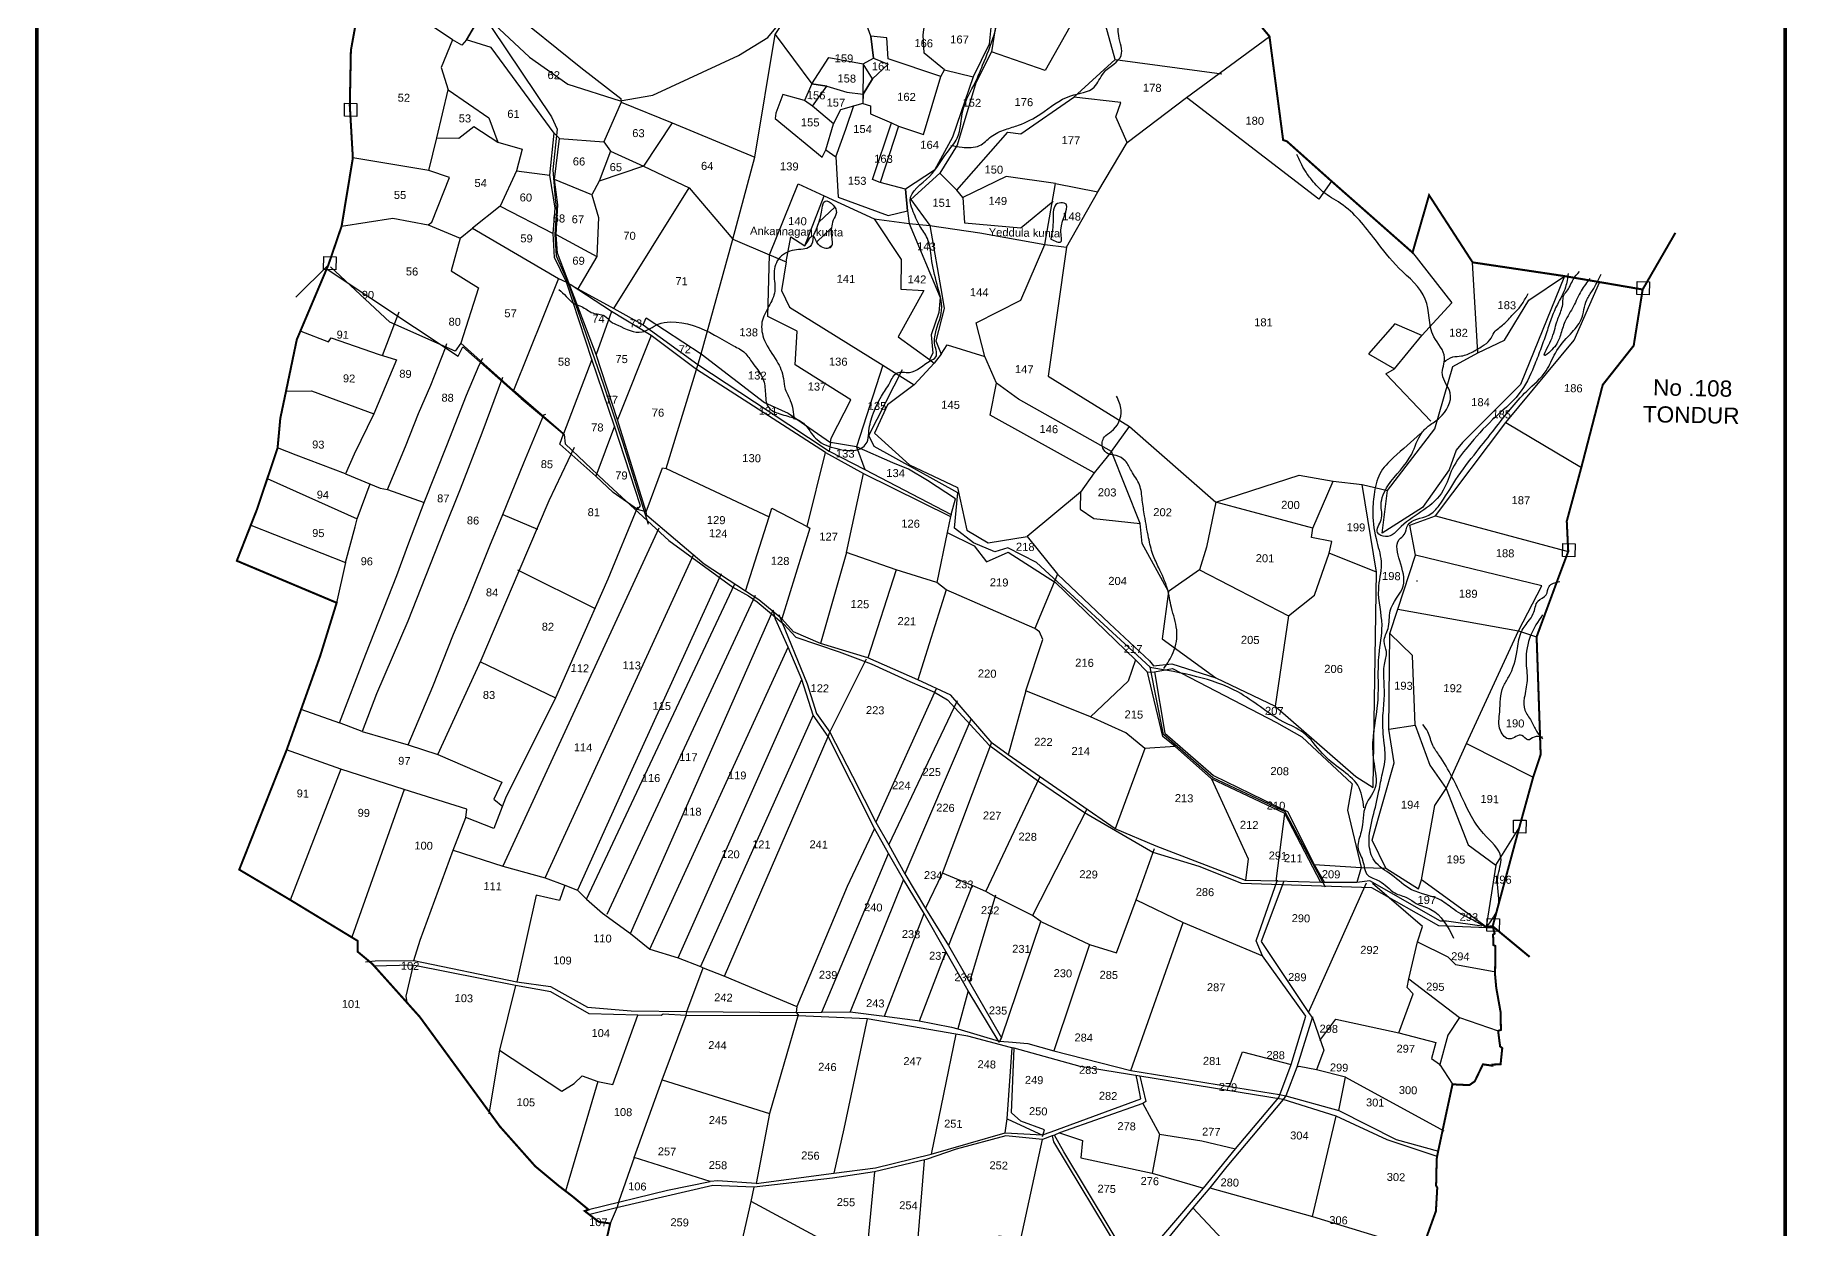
# Model space of a CAD drawing. Header units: inches. Extents: x 203385 to 217778, y 1614706 to 1620457.
# Drawn here: x 203385 to 206848, y 1616036 to 1618396 of the extents above; entities that cross this region are included whole.
import ezdxf
from ezdxf.enums import TextEntityAlignment as Align

# ---------------------------------------------------------------- set-up
doc = ezdxf.new("R2010")
doc.units = ezdxf.units.IN
doc.header["$LTSCALE"] = 15
doc.header["$MEASUREMENT"] = 0
for name, color, linetype in [('BLOCK', 72, 'Continuous'), ('BOUNDRY STONES', 240, 'Continuous'), ('PLOT', 7, 'Continuous'), ('PLOT NOS', 7, 'Continuous'), ('PLOTS', 7, 'Continuous'), ('PLOTS NO', 7, 'Continuous'), ('ROADS', 1, 'Continuous'), ('STREAMS', 4, 'Continuous'), ('TEXT', 1, 'Continuous'), ('VILLAGE BOUNADRY', 5, 'Continuous'), ('VILLAGE BOUNDARY', 5, 'Continuous'), ('VILLAGE BOUNDRY', 5, 'Continuous')]:
    doc.layers.add(name, color=color, linetype=linetype)
doc.styles.get("Standard").update_dxf_attribs({"font": 'arial.ttf'})

# ---------------------------------------------------------------- blocks, each defined once
blk = doc.blocks.new('CIRCLE-BOX')
for p, q in [((-0.5, 0), (0.5, 0)), ((0, 0.5), (0, -0.5))]:
    blk.add_line(p, q)
blk.add_circle((0, 0), 0.2)

msp = doc.modelspace()

# ---------------------------------------------------------------- hatches: boundary and pattern name
at = {"layer": 'STREAMS'}
h = msp.add_hatch(dxfattribs=at)
h.set_pattern_fill('ANSI31', color=256, scale=7.907734, angle=-1.106)
h.set_pattern_definition([(43.893983, (173863.55, 1904381.154), (-17.407377, 18.0927438), [])])
edge = h.paths.add_edge_path()
edge.add_spline(control_points=[(204906.5, 1617979.9), (204912.7, 1617990.2), (204924.8, 1618009.9), (204931.4, 1617974.7), (204965.5, 1617972), (204958.1, 1617997.9), (204959.3, 1618014.6), (204961.7, 1618030.8), (204972.3, 1618045.2), (204964.4, 1618061.2), (204944.9, 1618074), (204939.7, 1618048), (204936.1, 1618026.5), (204927.7, 1618008.4), (204923.3, 1617998.9)], knot_values=[0, 0, 0, 0, 3.20024, 6.128719, 8.989532, 11.66859, 13.737227, 15.745855, 17.78645, 19.835546, 22.082434, 24.015935, 27.474416, 31.359857, 31.359857, 31.359857, 31.359857], degree=3, periodic=0)
edge.add_spline(control_points=[(204923.3, 1617998.9), (204922.7, 1617990.7), (204921.8, 1617976.8), (204902.1, 1617972.1), (204887.7, 1617972.2), (204877.8, 1617969.4), (204873.8, 1617967.7)], knot_values=[0, 0, 0, 0, 2.753198, 4.638273, 6.801257, 8.394547, 8.394547, 8.394547, 8.394547], degree=3, periodic=0)

# ---------------------------------------------------------------- linework, layer by layer
at = {"layer": 'BOUNDRY STONES'}
for points in [[(203997, 1618261.4), (204021.4, 1618260.9), (204020.9, 1618235.4), (203996.5, 1618235.8)], [(203955.8, 1617958.3), (203980.3, 1617957.8), (203979.8, 1617932.3), (203955.3, 1617932.8)], [(206552, 1617908.8), (206576.5, 1617908.3), (206576, 1617882.8), (206551.6, 1617883.2)], [(206404.9, 1617390.9), (206429.4, 1617390.5), (206428.9, 1617364.9), (206404.4, 1617365.4)], [(206308, 1616844.3), (206332.5, 1616843.9), (206332, 1616818.3), (206307.5, 1616818.8)], [(206255.6, 1616649.8), (206280, 1616649.3), (206279.5, 1616623.8), (206255.1, 1616624.3)]]:
    msp.add_lwpolyline(points, close=True, dxfattribs=at)
at = {"layer": 'PLOT'}
for points in [[(204593.1, 1617453.9), (204625.7, 1617541), (204632.8, 1617539.3), (204692.5, 1617735.4), (204701.8, 1617766.2), (204764.7, 1617993), (204808, 1618154.7), (204848.3, 1618397.6), (204922.1, 1618508.2), (205017.3, 1618569.8), (205064.3, 1618583.1), (205106.7, 1618626.1), (205096.9, 1618633.9), (205043.3, 1618679.2), (205064.2, 1618740.8), (205035.3, 1618775.8), (205009.6, 1618816.4), (204982.2, 1618922.6), (204994.3, 1618969.4), (204952.8, 1619055.6), (204875.1, 1619174.2), (204869.5, 1619225.6), (204848, 1619231.4)], [(204138.1, 1618754.4), (204134.8, 1618748.1), (204137.1, 1618698.6), (204139, 1618649.3), (204201.1, 1618641), (204211.5, 1618570.6), (204241.3, 1618507.8), (204318.1, 1618449.7), (204464.2, 1618332.1), (204543, 1618270.9), (204543.5, 1618263.7), (204644.3, 1618222.6), (204808, 1618154.7)], [(205175.5, 1618314.4), (205071.8, 1618349.6), (205068.9, 1618390.7), (205037.1, 1618394.3), (205016.2, 1618452.3), (205032.8, 1618521.7), (205071.2, 1618576.1), (205071.2, 1618576.1), (205064.3, 1618583.1)], [(204950.4, 1618295.1), (204989.7, 1618283.2), (205021.8, 1618279.5), (205021.5, 1618261.1), (205036.9, 1618256.3), (205036.6, 1618240.4), (205078.2, 1618222.8), (205091.9, 1618216.1), (205141.2, 1618199.5), (205175.5, 1618314.4), (205182.7, 1618327.7), (205142.6, 1618360.5), (205140.4, 1618396.9), (205148.2, 1618451.5), (205152.2, 1618485.4), (205176.9, 1618486.1), (205187.2, 1618508.5), (205160.8, 1618535.1), (205191.1, 1618565.1)], [(205284.8, 1618578.3), (205288.7, 1618535.3), (205293.2, 1618471), (205276.1, 1618363.4), (205244.9, 1618301.6), (205207.7, 1618178.6), (205173.7, 1618123.3), (205116.6, 1618071.3), (205153.6, 1618019.5), (205178.3, 1617880.1), (205182.5, 1617855.9), (205165.8, 1617792), (205176.1, 1617765.1), (205162.5, 1617747.4)], [(204318.1, 1618449.7), (204311.7, 1618432.8), (204271.5, 1618444.1), (204238.1, 1618386.9), (204271.5, 1618444.1), (204237.3, 1618453.8), (204210.6, 1618519.3), (204241.3, 1618507.8), (204210.6, 1618519.3), (204192.7, 1618508.7), (204145.7, 1618497.4), (204139.5, 1618482.4), (204107, 1618480.1), (204099.7, 1618466.9)], [(204575.9, 1617458.4), (204575.9, 1617458.4), (204582.1, 1617465.4), (204530.8, 1617623.2), (204486, 1617754.9), (204435.4, 1617907.8), (204412.2, 1617956.6), (204409, 1618003.8), (204413, 1618054.3), (204402.6, 1618119.5), (204411.3, 1618202.6), (204287, 1618371.7), (204238.1, 1618386.9), (204228.7, 1618376.4), (204210.1, 1618386.9), (204170.3, 1618413.8), (204168, 1618425), (204098.9, 1618450.2), (204099.7, 1618466.9), (204083.5, 1618469.3), (204072.1, 1618482.2), (204072.3, 1618493.4), (204053.7, 1618504.4), (204033, 1618496.3)], [(205207.1, 1618089.7), (205307.8, 1618204.3), (205334, 1618200.8), (205438.6, 1618273.6), (205520.5, 1618347.7), (205485.6, 1618474.5), (205447.7, 1618443.2), (205381.9, 1618326.2), (205276.1, 1618363.4)], [(205274.7, 1618411.4), (205271.2, 1618378.4), (205239.4, 1618314), (205198.8, 1618194.6), (205162.8, 1618129.1), (205106, 1618091.9), (205109.7, 1618049.1), (205113.1, 1618024), (205174.3, 1617877.2), (205171.8, 1617847.9), (205156.5, 1617803.5), (205159.9, 1617767.4), (205153.3, 1617754.7), (205162.5, 1617747.4), (205123, 1617704.9), (205070.1, 1617665.1), (205044.5, 1617609.5), (205113.8, 1617546.4), (205208.8, 1617501.7), (205226.8, 1617417.4), (205269.5, 1617392.7), (205346, 1617404.7), (205406.2, 1617330.7), (205509.3, 1617232.7), (205588.3, 1617158.9), (205596.2, 1617149.1), (205632.1, 1617153.4), (205719.1, 1617125.4), (205836.8, 1617069.5), (205996.1, 1616930.7), (206030.2, 1616908.4), (206032.3, 1617040), (206036.9, 1617334.4), (206008.8, 1617507.9), (206058.6, 1617495.6), (206152.4, 1617618.1), (206187.7, 1617741.1), (206237.3, 1617767.8), (206226.9, 1617946.9)], [(204210.1, 1618386.9), (204187.6, 1618331.9), (204201.6, 1618288.1), (204282.4, 1618232.8), (204299.8, 1618184.7), (204348.2, 1618170.6), (204336.5, 1618127.9), (204402.6, 1618119.5)], [(204421.9, 1618191.9), (204509.3, 1618185), (204522.3, 1618166.5), (204587.6, 1618137.2), (204678.1, 1618094.4), (204764.7, 1617993), (204837.1, 1617961.6), (204893.6, 1618102.3), (204944.8, 1618078.3), (205044.1, 1618033.1), (205113.1, 1618024), (205153.6, 1618019.5), (205252.8, 1618005.1), (205381.2, 1617982.3), (205424.3, 1617976.8), (205486, 1618086.7), (205544.2, 1618184), (205661.4, 1618272.7), (205825.3, 1618393.8)], [(204848.3, 1618397.6), (204920.5, 1618299.9), (204906.3, 1618267.1), (204863.4, 1618278.9), (204849.6, 1618241.8), (204847.9, 1618231.1), (204940.8, 1618155.2), (204948.2, 1618169.6), (204963.3, 1618220.7), (204922, 1618255.8), (204906.3, 1618267.1)], [(204920.5, 1618299.9), (204950.4, 1618295.1), (204920.5, 1618299.9), (204954.2, 1618352), (205022.1, 1618339.6), (205042.6, 1618350.9), (205037.1, 1618394.3), (205042.6, 1618350.9), (205071.3, 1618338.7), (205040.6, 1618309.8), (205021.8, 1618279.5), (205040.6, 1618309.8), (205022.1, 1618339.6), (205021.5, 1618261.1), (204977.4, 1618248.4), (204963.3, 1618220.7), (204977.4, 1618248.4)], [(205520.5, 1618347.7), (205731, 1618319.8)], [(205182.7, 1618327.7), (205239.4, 1618314)], [(204163.3, 1618128.5), (204179, 1618193.1), (204201.6, 1618288.1)], [(204922, 1618255.8), (204950.4, 1618295.1)], [(205544.2, 1618184), (205521.3, 1618234.6), (205531.2, 1618263.2), (205438.6, 1618273.6)], [(205948, 1618107.4), (205922.7, 1618071.6), (205661.4, 1618272.7)], [(204543.5, 1618263.7), (204509.3, 1618185)], [(204948.2, 1618169.6), (204968.2, 1618155.3), (204987.7, 1618210.2), (205003.4, 1618257.1)], [(204179, 1618193.1), (204223, 1618192.2), (204252.5, 1618215.7), (204299.8, 1618184.7)], [(204593.1, 1617453.9), (204536.7, 1617635.5), (204494.4, 1617764.6), (204418, 1617965.2), (204415.1, 1618002.1), (204418.8, 1618061), (204411.7, 1618110.9), (204421.9, 1618191.9), (204411.3, 1618202.6)], [(204644.3, 1618222.6), (204587.6, 1618137.2), (204500.1, 1618107.3)], [(204968.2, 1618155.3), (204972.8, 1618075.8), (205071.6, 1618039.5), (205109.7, 1618049.1), (205106, 1618091.9), (205055.7, 1618104.9), (205040.5, 1618110.7), (205078.2, 1618222.8), (205091.9, 1618216.1), (205055.7, 1618104.9)], [(204162.2, 1618021.1), (204169.2, 1618026.7), (204204.5, 1618114.8), (204163.3, 1618128.5), (204013.3, 1618153.3)], [(204522.3, 1618166.5), (204500.1, 1618107.3), (204485.8, 1618080.6), (204498.6, 1618035.8), (204495.3, 1617958.3), (204457.8, 1617894.6)], [(204336.5, 1618127.9), (204304.3, 1618058.2), (204249.5, 1618014.5)], [(204485.8, 1618080.6), (204411.7, 1618110.9)], [(205513.2, 1617573.1), (205329.1, 1617676.7), (205286, 1617708.4), (205262.5, 1617761), (205245.7, 1617827.2), (205333.5, 1617872), (205381.2, 1617982.3), (205402, 1618102.9), (205305, 1618116.4), (205219.1, 1618074.9), (205207.1, 1618089.7), (205173.7, 1618123.3)], [(205402, 1618102.9), (205486, 1618086.7)], [(204528.9, 1617855.7), (204678.1, 1618094.4)], [(204587.1, 1617823.3), (204592.8, 1617837.3), (204701.8, 1617766.2), (204827, 1617669.9), (204873.8, 1617648.9), (204957.6, 1617590.5), (204958.9, 1617599.1), (204998, 1617675.1), (204887.6, 1617744.5), (204891.9, 1617811.2), (204833.8, 1617839.8), (204837.1, 1617961.6), (204870.1, 1617947.7), (204879.3, 1617997.4), (204906.5, 1617979.9), (204944.8, 1618078.3)], [(205219.1, 1618074.9), (205222.5, 1618025.3), (205333.5, 1618015.2), (205397.8, 1618068)], [(203991.1, 1618018.6), (204092.4, 1618034.6), (204162.2, 1618021.1), (204225.2, 1617995.1), (204249.5, 1618014.5), (204419.7, 1617915.2), (204435.4, 1617907.8), (204442.8, 1617903.3), (204457.8, 1617894.6), (204528.9, 1617855.7), (204587.1, 1617823.3), (204695.4, 1617744.8), (204834.3, 1617653.4), (204955.2, 1617573.7), (205025.2, 1617537.5), (205196.2, 1617448.5), (205194.5, 1617444.5), (205188, 1617412.9), (205241.5, 1617386.5), (205265.9, 1617354.6), (205308.7, 1617374.1), (205402.2, 1617313.8), (205560.3, 1617161.2), (205584.3, 1617136.9), (205597.9, 1617137.6), (205633.3, 1617144.2), (205839.1, 1617037.5), (205889.4, 1617008.6), (205988.9, 1616915.8), (205979.3, 1616863.9), (206006.4, 1616750.3), (205997.8, 1616721.1)], [(204304.3, 1618058.2), (204409, 1618003.8)], [(205044.1, 1618033.1), (205097, 1617952.3), (205096.5, 1617894), (205141.9, 1617891.2), (205091.6, 1617799.5), (205153.3, 1617754.7)], [(204225.2, 1617995.1), (204207.5, 1617930.5), (204261.9, 1617896.8), (204226.5, 1617787.5)], [(204415.1, 1618002.1), (204495.3, 1617958.3)], [(205424.3, 1617976.8), (205387.9, 1617722), (205548.7, 1617622.7), (205719.2, 1617472.9), (205883.8, 1617526.2), (205951.4, 1617514.1), (206008.8, 1617507.9)], [(206108.1, 1617966.3), (206185.9, 1617866.9), (206126.5, 1617802.3), (206073.3, 1617825.4), (206021, 1617765.9), (206072.2, 1617736.4), (206126.5, 1617802.3)], [(204870.1, 1617947.7), (204860.7, 1617891.6), (204876.7, 1617858.6), (205060.7, 1617743.9), (205123, 1617704.9)], [(204419.7, 1617915.2), (204330.7, 1617693.6)], [(204632.8, 1617539.3), (204836, 1617444), (204841.5, 1617460.8), (204911.2, 1617424.6), (204947.6, 1617571.2), (204692.5, 1617735.4), (204603, 1617802.6), (204524.5, 1617849.7), (204442.8, 1617903.3)], [(206006.4, 1616750.3), (206055.3, 1616749.3), (206028.1, 1616804.7), (206071.8, 1616957.4), (206061, 1617024.3), (206063.1, 1617213), (206078.8, 1617261.2), (206113.8, 1617368.1), (206102.8, 1617427.1), (206153.4, 1617445.6), (206292.3, 1617630.5), (206427.4, 1617793.3), (206477.4, 1617907.3)], [(206408.5, 1617919.8), (206321.3, 1617705.7), (206207.2, 1617590.7), (206194.5, 1617575.5), (206180.8, 1617536.6), (206127.8, 1617462.4), (206048, 1617411.8), (206058.6, 1617495.6)], [(206237.3, 1617767.8), (206289.9, 1617793.3), (206338, 1617872.1), (206408.5, 1617919.8)], [(204524.5, 1617849.7), (204494.4, 1617764.6)], [(204603, 1617802.6), (204536.7, 1617635.5)], [(204486, 1617754.9), (204429.8, 1617607.6)], [(205176.1, 1617765.1), (205187.9, 1617784.2), (205262.5, 1617761)], [(205060.7, 1617743.9), (205008.8, 1617582.4), (205025.2, 1617537.5)], [(206144.6, 1617632.8), (206055.1, 1617726.3), (206072.2, 1617736.4)], [(205478.9, 1617530.8), (205273, 1617644.5), (205286, 1617708.4)], [(204530.8, 1617623.2), (204493.8, 1617524.2)], [(205911.2, 1617421.4), (205719.2, 1617472.9), (205700.6, 1617383.7), (205687.3, 1617339.2), (205625.6, 1617295.9), (205573.9, 1617391.1), (205569.5, 1617430.5), (205513.2, 1617573.1), (205548.7, 1617622.7)], [(206292.3, 1617630.5), (206441.8, 1617541.5)], [(205196.2, 1617448.5), (205204.9, 1617479.3), (205149.1, 1617515.7), (205111.9, 1617537.8), (205080.5, 1617550.5), (205008.8, 1617582.4), (204957.6, 1617590.5), (204955.2, 1617573.7)], [(204947.6, 1617571.2), (205022.7, 1617529.2), (205194.5, 1617444.5)], [(205513.2, 1617573.1), (205478.9, 1617530.8), (205451.5, 1617492.7), (205451.2, 1617459.2), (205478.2, 1617440.5), (205569.5, 1617430.5)], [(205639.1, 1616989.6), (205578.7, 1616985.5), (205541.5, 1617016.8), (205471.8, 1617048.4), (205343.8, 1617099.5), (205377, 1617201.3), (205370.9, 1617216.2), (205361.6, 1617223.2), (205186.5, 1617299.3), (205167.7, 1617313.7), (205087.6, 1617338.8), (204989.2, 1617373.5), (205022.7, 1617529.2)], [(206036.9, 1617334.4), (205943.1, 1617371.7), (205948.6, 1617394.9), (205908.7, 1617402.9), (205911.2, 1617421.4), (205951.4, 1617514.1)], [(205451.5, 1617492.7), (205346, 1617404.7)], [(204789.3, 1617296.8), (204836, 1617444)], [(206153.4, 1617445.6), (206415.9, 1617375.4)], [(204911.2, 1617424.6), (204916.8, 1617421.5), (204861.5, 1617242)], [(205188, 1617412.9), (205167.7, 1617313.7)], [(204989.2, 1617373.5), (204937.8, 1617193.2)], [(205863, 1617248), (205914.4, 1617289.2), (205943.1, 1617371.7)], [(205087.6, 1617338.8), (205031.3, 1617165.1)], [(205687.3, 1617339.2), (205863, 1617248), (205836.8, 1617069.5)], [(206055.3, 1616749.3), (206119.6, 1616708.1), (206126.1, 1616726.4), (206152.5, 1616873.3), (206174.9, 1616906.9), (206214.7, 1616995.7), (206317.5, 1617218.7), (206363.4, 1617307.5), (206113.8, 1617368.1)], [(205406.2, 1617330.7), (205361.6, 1617223.2)], [(205186.5, 1617299.3), (205130.4, 1617121.4)], [(205625.6, 1617295.9), (205613, 1617202.3), (205719.1, 1617125.4)], [(206078.8, 1617261.2), (206317.5, 1617218.7)], [(206113.4, 1617032.2), (206108.3, 1617169.7), (206063.1, 1617213)], [(206317.5, 1617218.7), (206353.4, 1617206.6)], [(205560.3, 1617161.2), (205545.7, 1617118.9), (205471.8, 1617048.4)], [(205926.7, 1616720.7), (205855.6, 1616857), (205711, 1616925.6), (205639.1, 1616989.6), (205614.6, 1617009.2), (205584.3, 1617136.9)], [(205597.9, 1617137.6), (205618.6, 1617016), (205714.7, 1616932.7), (205861, 1616861.5), (205913.8, 1616756.5), (205933.9, 1616720.7)], [(205343.8, 1617099.5), (205308.9, 1616973.1)], [(206061, 1617024.3), (206113.4, 1617032.2), (206142.6, 1616952.5), (206174.9, 1616906.9)], [(206214.7, 1616995.7), (206346.5, 1616928.8)], [(205578.7, 1616985.5), (205520.1, 1616827.2)], [(205711, 1616925.6), (205783.1, 1616767.4), (205778.2, 1616724.9)], [(206174.9, 1616906.9), (206217.8, 1616795.1), (206273, 1616754.9), (206253.4, 1616633.2)], [(205838.7, 1616723.7), (205855.6, 1616857)], [(206273, 1616754.9), (206318.9, 1616828.8)], [(205913.8, 1616756.5), (206006.4, 1616750.3)], [(206266.5, 1616634.3), (206253.4, 1616633.2), (206126.1, 1616726.4)]]:
    msp.add_lwpolyline(points, dxfattribs=at)
msp.add_spline([(205393.1, 1617992.8), (205397.7, 1618032.1), (205406.2, 1618063.2), (205419.3, 1618064.3), (205413.1, 1618010.3), (205412.6, 1617987.2), (205393.1, 1617992.8)], degree=3, dxfattribs=at)
at = {"layer": 'PLOTS'}
for points in [[(203960.6, 1617934.8), (204221.2, 1617761.7), (204231, 1617779.7), (204346.1, 1617677.9), (204430.8, 1617606.4), (204433.3, 1617588.4), (204510.9, 1617514.2), (204637.9, 1617396.7), (204764.2, 1617304.8), (204795.7, 1617287.5), (204812.6, 1617275.7), (204865.6, 1617231.4), (204889, 1617206), (204974.7, 1617177.2), (205038, 1617153.5), (205114.3, 1617118.5), (205163, 1617096.9), (205188.9, 1617082.2), (205271.1, 1616992.5), (205366.8, 1616922.7), (205459.8, 1616859.1), (205594.9, 1616781.1), (205685.6, 1616753.3), (205769.9, 1616719.8), (206026.9, 1616711), (206159.7, 1616636), (206270.8, 1616631.2)], [(203910.6, 1617810.6), (203965.3, 1617789.8), (203970.4, 1617797.4), (204065.2, 1617764.8), (204071.8, 1617762.7), (204104.7, 1617849.1)], [(204071.8, 1617762.7), (204099.4, 1617754.2), (204055.1, 1617647.5), (204015.8, 1617568), (203999, 1617528.5), (203901.2, 1617566), (203864.5, 1617580)], [(203999, 1617528.5), (204067.5, 1617500.4), (204082, 1617497.9), (204154.4, 1617472.4), (204199.2, 1617584.6), (204237.7, 1617684.4), (204262.7, 1617743.4), (204270.1, 1617757.3)], [(204082, 1617497.9), (204117.4, 1617582.9), (204143.1, 1617648.2), (204167.3, 1617704), (204196.6, 1617777.9), (204199.4, 1617786.3)], [(204309.2, 1617719.4), (204268.4, 1617609.5), (204225.2, 1617498.7), (204191.9, 1617414.9), (204121.9, 1617237.4), (204059.9, 1617094.1), (204031.8, 1617019.6), (203987, 1617036.4), (204038.9, 1617172.1), (204100.3, 1617327.8), (204124.2, 1617392.4), (204154.4, 1617472.4)], [(203881.2, 1617692.3), (203931.8, 1617693.1), (203979.8, 1617675.3), (204055.1, 1617647.5)], [(204031.8, 1617019.6), (204122.5, 1616993.1), (204171.4, 1617108.1), (204212.4, 1617212.1), (204242.3, 1617283.2), (204284.2, 1617386.4), (204309.7, 1617448.7), (204351.6, 1617550.8), (204390.6, 1617645.3), (204394.6, 1617647.1)], [(204122.5, 1616993.1), (204181.2, 1616973.6), (204266.7, 1617160.4), (204342, 1617337.1), (204401.2, 1617476.4), (204451.5, 1617581.7)], [(203844.2, 1617519.5), (204021.6, 1617439.6), (204047.5, 1617509.1)], [(204576, 1617462.9), (204517.1, 1617320.4), (204457.7, 1617184.6), (204413.6, 1617085.8), (204315.2, 1616887.4), (204292, 1616827.4), (204236.8, 1616849.1), (204238.4, 1616866), (204115, 1616904.9), (203989.5, 1616944.6), (203882.4, 1616982.9)], [(204309.7, 1617448.7), (204378.2, 1617419.6)], [(203811.4, 1617427.3), (203998.5, 1617353.5), (204018.2, 1617423.9), (204021.6, 1617439.6)], [(204618.3, 1617421.1), (204309.8, 1616753)], [(203998.5, 1617353.5), (203981.3, 1617273.9)], [(204338.6, 1617338.8), (204492.4, 1617262.6)], [(204393.5, 1616730.3), (204687.4, 1617369.7)], [(204741.6, 1617331.3), (204558.3, 1616929.2), (204457.2, 1616706)], [(204475.4, 1616687.7), (204768.4, 1617311.4)], [(204808.6, 1617288), (204515.2, 1616657.8)], [(204562.2, 1616619.7), (204844.2, 1617259.4)], [(204600.6, 1616588.8), (204873.7, 1617186), (204848.6, 1617241.2), (204844.2, 1617259.4)], [(204855.3, 1617250.9), (204911.4, 1617113.6), (204930, 1617055.3), (204956.1, 1617018), (205001, 1616930.8), (205047.1, 1616840.1), (205072.6, 1616795.1), (205104.7, 1616738.3), (205145.4, 1616669.6), (205190.8, 1616596), (205232.2, 1616523.8), (205295.5, 1616413.8), (205290.7, 1616405), (205295.5, 1616413.8), (205373.1, 1616643.4), (205357, 1616655.8), (205285.9, 1616691.3), (205264.4, 1616703), (205237.4, 1616714.6), (205178.9, 1616739.1), (205276.3, 1616998.3)], [(204748.3, 1616535.4), (204952.7, 1617009.5), (204956.1, 1617018), (205028.4, 1617163.2)], [(205290.7, 1616405), (205229.7, 1616506.5), (205185.6, 1616584.4), (205142.4, 1616659.6), (205101.6, 1616727), (205072.3, 1616778.5), (205044.4, 1616827.8), (204952.7, 1617009.5), (204923.3, 1617051.4), (204901, 1617122.3), (204873.7, 1617186)], [(204264.5, 1617157.9), (204413.6, 1617085.8)], [(204656.1, 1616571.7), (204901, 1617122.3)], [(205166.6, 1617103.9), (205047.1, 1616840.1)], [(203910.6, 1617063.6), (203987, 1617036.4)], [(205072.6, 1616795.1), (205208.3, 1617080.9)], [(204923.3, 1617051.4), (204700.3, 1616554.8)], [(205235.1, 1617043.4), (205104.7, 1616738.3)], [(204181.2, 1616973.6), (204307.5, 1616918.9), (204291.9, 1616885.6), (204310.1, 1616871.3)], [(203989.5, 1616944.6), (203889.6, 1616686.1)], [(205264.4, 1616703), (205371.3, 1616929)], [(204115, 1616904.9), (204011.3, 1616612.7)], [(205464, 1616865.7), (205357, 1616655.8)], [(204134.1, 1616566.8), (204146.2, 1616606.9), (204211.4, 1616784.7), (204236.8, 1616849.1)], [(205044.4, 1616827.8), (204990.2, 1616713), (204891, 1616475.4)], [(204211.4, 1616784.7), (204309.8, 1616753), (204393.5, 1616730.3), (204432.3, 1616715.8), (204457.2, 1616706), (204475.4, 1616687.7), (204506.8, 1616659.9), (204562.2, 1616619.7), (204600.6, 1616588.8), (204656.1, 1616571.7), (204700.3, 1616554.8), (204705.6, 1616552.2), (204748.3, 1616535.4), (204891, 1616475.4), (204889.7, 1616464), (204893.5, 1616459.1), (204836.7, 1616263.9), (204810.6, 1616125.8), (204734.5, 1616130.9), (204719.8, 1616129.7), (204569.6, 1616177.2), (204539.1, 1616090.9), (204535.7, 1616079), (204522, 1616046.7)], [(205373.1, 1616643.4), (205469.4, 1616598.3), (205522.8, 1616582.1), (205562.1, 1616686.7), (205598, 1616788.3)], [(204940.2, 1616464.2), (205072.3, 1616778.5)], [(204432.3, 1616715.8), (204421.7, 1616685.3), (204375.6, 1616695.8), (204337.3, 1616524.4)], [(205101.6, 1616727), (204996.7, 1616464.8)], [(205145.4, 1616669.6), (205178.9, 1616739.1)], [(205237.4, 1616714.6), (205190.8, 1616596)], [(205562.1, 1616686.7), (205654.6, 1616641.6), (205811.4, 1616576), (205799, 1616605.8), (205841.2, 1616726.1)], [(205853.9, 1616723.7), (205809.1, 1616604.5), (205902.7, 1616463.9), (205910.7, 1616452), (205932.6, 1616389.5), (205918.2, 1616350.7), (205883.7, 1616357), (205879.5, 1616355.8), (205857.8, 1616299.3), (205852.3, 1616291.9), (205740.9, 1616159.6), (205707.2, 1616117.2), (205673.6, 1616077.6), (205596.4, 1615983.2)], [(205902.7, 1616463.9), (206017.1, 1616719.9)], [(206081.2, 1616423.6), (206109.4, 1616500.6), (206097.3, 1616513), (206100.6, 1616530.3), (206118.2, 1616603.5), (206127.5, 1616633.9), (206029, 1616718.7)], [(205283.5, 1616695.8), (205232.2, 1616523.8)], [(205064.1, 1616456.4), (205142.4, 1616659.6)], [(205551.1, 1616349.2), (205654.6, 1616641.6)], [(205185.6, 1616584.4), (205133, 1616446.4)], [(205469.4, 1616598.3), (205398.8, 1616387.9)], [(205746.3, 1616317.4), (205772.2, 1616386.1), (205868.1, 1616360.9), (205897, 1616456.3), (205811.4, 1616576)], [(206118.2, 1616603.5), (206177.6, 1616573.6), (206193.1, 1616558.4), (206269.4, 1616545.1)], [(204038.6, 1616564.3), (204057.1, 1616566.2), (204134.1, 1616566.8), (204337.3, 1616524.4), (204404.1, 1616514.9), (204477.3, 1616474.5), (204563.8, 1616467.4), (204673.5, 1616465.8), (204889.7, 1616464), (204940.2, 1616464.2), (204996.7, 1616464.8), (205064.1, 1616456.4), (205129.3, 1616448.1), (205196.9, 1616434.7), (205209.1, 1616431.6), (205290.8, 1616407), (205309.7, 1616405.9), (205347.8, 1616402.5), (205398.8, 1616387.9), (205551.1, 1616349.2), (205746.3, 1616317.4), (205844.8, 1616301.4), (205857.8, 1616299.3), (205962.3, 1616270.2), (206075.9, 1616213), (206159.6, 1616189.9)], [(206157, 1616179.4), (206058.2, 1616212.2), (205957, 1616259), (205852.3, 1616291.9), (205569, 1616337.9), (205450.9, 1616357.3), (205320.7, 1616393.2), (205313.1, 1616394.8), (205228.8, 1616417.2), (205205.6, 1616420.7), (205029.9, 1616451.6), (204893.5, 1616457.4), (204672.1, 1616458.1), (204626.5, 1616460.2), (204623.1, 1616458.2), (204576.5, 1616458.8), (204480.7, 1616461.3), (204404.9, 1616504.9), (204334.9, 1616517.2), (204131.7, 1616557.5), (204053.3, 1616555.3)], [(204120.4, 1616483.6), (204118.9, 1616495.8), (204133, 1616558.3)], [(204569.6, 1616177.2), (204624.5, 1616330.6), (204672.1, 1616458.1), (204673.5, 1616465.8), (204705.6, 1616552.2)], [(204334.9, 1616517.2), (204303.5, 1616389.5), (204282.1, 1616263.4)], [(205229.7, 1616506.5), (205209.1, 1616431.6)], [(206100.6, 1616530.3), (206201.2, 1616453.6), (206277.3, 1616427.4)], [(204302.9, 1616389.6), (204426.6, 1616308.4), (204450.8, 1616323.7), (204466.6, 1616338.6), (204497.6, 1616327.7), (204527.2, 1616321.7), (204576.9, 1616458.8)], [(205029.9, 1616451.6), (204983.9, 1616233.8), (204964.3, 1616145.9)], [(205910.5, 1616455.1), (205879.5, 1616355.8)], [(205924.6, 1616408.5), (205956.5, 1616450.5), (206081.2, 1616423.6), (206154.4, 1616404.7), (206145.4, 1616373), (206161.6, 1616361.6), (206187.1, 1616321.8)], [(206201.2, 1616453.6), (206178.2, 1616419), (206161.3, 1616358.2)], [(205205.6, 1616420.7), (205156.2, 1616184)], [(205303, 1616225.7), (205306.7, 1616253.5), (205316.9, 1616394)], [(205376.6, 1616218.6), (205380.4, 1616232.1), (205333.9, 1616249), (205315.2, 1616265.7), (205320.7, 1616393.2)], [(205569, 1616337.9), (205580.6, 1616287.8), (205575, 1616284.1), (205410.5, 1616225.8), (205400.6, 1616221), (205395.9, 1616220.1), (205376.3, 1616212.5), (205304, 1616219.7), (205206.1, 1616193.4), (205146.8, 1616173.3), (205044.4, 1616148.5), (204961.7, 1616136.3), (204806.3, 1616118.5)], [(204810.6, 1616125.8), (204964.3, 1616145.9), (205046.4, 1616156.5), (205156.2, 1616184), (205303, 1616225.7), (205376.4, 1616221.8), (205393.5, 1616227.7), (205571.3, 1616292.9), (205564.7, 1616327.2), (205561.9, 1616339.7)], [(205256.8, 1615616.2), (205311.4, 1615631.8), (205370.3, 1615723), (205512.5, 1615914.1), (205550.1, 1615946.8), (205553.6, 1615952.7), (205558.1, 1615956.3), (205694.6, 1616116.8), (205758.1, 1616194.3), (205843.8, 1616295.6), (205868.1, 1616360.9)], [(205962.3, 1616270.2), (205975.5, 1616335.7), (205918.2, 1616350.7)], [(205975.5, 1616335.7), (206170.2, 1616229.9)], [(204497.6, 1616327.7), (204433.7, 1616110.8)], [(204624.5, 1616330.6), (204836.7, 1616263.9)], [(205575, 1616284.1), (205608.1, 1616223.4), (205593.4, 1616146.4)], [(205306.7, 1616253.5), (205377.8, 1616220.6)], [(205910.5, 1616060.4), (205957, 1616259)], [(205127.2, 1615969.9), (205215.1, 1615977.4), (205219.7, 1616005.8), (205291.9, 1616022), (205333.9, 1616015.4), (205376.3, 1616212.5)], [(205395.9, 1616220.1), (205398.3, 1616208.1), (205529.8, 1615990.9), (205553.9, 1615951.1)], [(205557.1, 1615958.3), (205418.8, 1616188.4), (205400.6, 1616221)], [(205410.5, 1616225.8), (205455.5, 1616210.9), (205452.5, 1616176.2), (205593.4, 1616146.4), (205694.6, 1616116.8)], [(205608.1, 1616223.4), (205691.3, 1616210.1), (205758.1, 1616194.3)], [(205111, 1615850.4), (205127.2, 1615969.9), (205143.4, 1616171)], [(204479.1, 1616074.1), (204635.4, 1616112.7), (204719.8, 1616129.7)], [(205044.4, 1616148.5), (205022.1, 1615915.8), (204921.6, 1615681.2)], [(204985.1, 1615990.4), (204800.7, 1616090), (204806.3, 1616118.5), (204725.1, 1616121.8), (204534.3, 1616077.8), (204479.1, 1616063.8)], [(204737.1, 1615843.7), (204750.9, 1615869.8), (204800.7, 1616090)], [(205707.2, 1616117.2), (205910.5, 1616060.4), (206128.3, 1615994.2)], [(205673.6, 1616077.6), (205800.1, 1615942.6), (205975.2, 1615915.4), (206084.7, 1615886.4)]]:
    msp.add_lwpolyline(points, dxfattribs=at)
at = {"layer": 'ROADS'}
for points in [[(204173, 1618544.2), (204205.7, 1618505), (204237.3, 1618453.8), (204282.6, 1618427.1), (204362.5, 1618352.6), (204438.3, 1618299), (204541.7, 1618266.2), (204606.1, 1618277.3), (204775.4, 1618355.8), (204833.8, 1618391.2), (204855.8, 1618418.7), (204904.5, 1618500.3), (204988.2, 1618565.1), (205065, 1618604), (205108.7, 1618637)], [(204282.6, 1618427.1), (204287.5, 1618411.6), (204406, 1618234.9), (204417, 1618210.4), (204408.5, 1618129.6), (204413.1, 1618073.5), (204415.7, 1618048.8), (204412.6, 1618001.8), (204415.5, 1617959.6), (204438, 1617908.1), (204468.8, 1617820.5), (204508.9, 1617704.5), (204547, 1617590.1), (204597.1, 1617429.4)], [(205935.9, 1616711.5), (205856.5, 1616860.8), (205713.4, 1616927.8), (205616, 1617013.7), (205589.2, 1617146.9), (205364.8, 1617353.8), (205308.3, 1617382.4), (205282.5, 1617374.6), (205239.9, 1617392.1), (205202.6, 1617421.6), (205209.1, 1617491.3), (205044, 1617582.7), (205033.5, 1617604.6), (205100.1, 1617735.4)]]:
    msp.add_lwpolyline(points, dxfattribs=at)
at = {"layer": 'STREAMS'}
for points in [[(205195.7, 1618178.2), (205217.6, 1618174.7), (205252.1, 1618177.9), (205274.9, 1618195.5), (205303.4, 1618209.8), (205329.4, 1618218.1), (205373, 1618240.6), (205432.4, 1618276.3), (205479, 1618293.4), (205497.6, 1618321.9), (205532.2, 1618356.2), (205527.4, 1618394.6), (205533.1, 1618459.9), (205537.5, 1618496.8), (205569.5, 1618543.3), (205608.8, 1618565.3), (205634.4, 1618591.1), (205653.4, 1618603)], [(204420.4, 1617893.3), (204435.3, 1617879.5), (204451.7, 1617864.8), (204465.2, 1617859.6), (204487.6, 1617846.9), (204510.7, 1617841), (204523.3, 1617829.8), (204537.2, 1617822.5), (204585.2, 1617809.3), (204617.1, 1617824.6), (204640.9, 1617829.1), (204728.5, 1617803.3), (204765.9, 1617782), (204788.3, 1617768), (204803.1, 1617748.1), (204822.6, 1617720.1), (204828.6, 1617691.7), (204835.3, 1617659.8), (204857.5, 1617647.4), (204887.9, 1617637.9), (204903.9, 1617628.8), (204920.2, 1617608.7), (204930.9, 1617596.5), (204970, 1617578.6), (205021.5, 1617581.8), (205029.8, 1617591.3), (205033, 1617609.4), (205040.7, 1617644.4), (205058.4, 1617682.4), (205074.6, 1617708.6), (205089.3, 1617728.2), (205113.6, 1617729.5), (205154.8, 1617752.3), (205165.9, 1617759.9), (205164, 1617783.1), (205163.6, 1617799.8), (205177.1, 1617852.4), (205168.2, 1617903.4), (205157.2, 1617955.4), (205149, 1617994.4), (205134.4, 1618018.7), (205119.6, 1618051.3), (205115, 1618069.3), (205153.3, 1618117), (205188.1, 1618164.3), (205207.9, 1618192.6), (205219.5, 1618249.1), (205244, 1618303.6), (205258.2, 1618336.7), (205280.8, 1618397), (205291, 1618478.1), (205283.9, 1618519.8), (205260.9, 1618561.9)], [(206415.9, 1617925.1), (206410.4, 1617897.8), (206394.5, 1617863.8), (206381.9, 1617835), (206372.2, 1617805.8), (206360.8, 1617774.1), (206348.2, 1617741.3), (206318.5, 1617686.9), (206266.5, 1617636.2), (206217.4, 1617582.5), (206187.1, 1617539.2), (206168.9, 1617496.5), (206130.4, 1617457.5), (206085.4, 1617424.4), (206054.8, 1617404.7), (206038.8, 1617412.9), (206045.9, 1617438), (206046, 1617467.8), (206059.6, 1617505.2), (206106.5, 1617567.9), (206126.3, 1617609.7), (206141.1, 1617624.4), (206161.7, 1617639.7), (206182.6, 1617688.8), (206167.1, 1617725.1), (206171.5, 1617758.6), (206150.3, 1617800), (206133.4, 1617874.3), (206081.2, 1617935.7), (206034.6, 1617991.3), (205965.8, 1618063.6), (205931, 1618086.3), (205909.9, 1618108.6), (205896.2, 1618127.5), (205879.4, 1618160.5)], [(204923.3, 1617998.9), (204935.1, 1618027.2), (204941, 1618053.9), (204946.9, 1618068), (204962.8, 1618060.2), (204969.2, 1618045.3), (204963.1, 1618030.4), (204959.5, 1618015), (204959.2, 1617998.6), (204958.8, 1617977.4), (204936.3, 1617979.7), (204923.3, 1617998.9), (204906.5, 1617979.9)], [(204923.3, 1617998.9), (204917.2, 1617978), (204903.2, 1617972.9), (204886.1, 1617971.3), (204854.6, 1617953.1), (204845.9, 1617921.6), (204847.4, 1617889.8), (204835.7, 1617860.3), (204822.1, 1617828.7), (204827, 1617792.7), (204851.5, 1617751.7), (204864.5, 1617717.5), (204868.2, 1617695.9), (204878.1, 1617673.8), (204885.3, 1617636.9)], [(206458.9, 1617915.1), (206441.4, 1617890.6), (206426.3, 1617860.3), (206409.5, 1617829.5), (206400.3, 1617802.8), (206389.1, 1617780.2), (206368.9, 1617762.8), (206381.5, 1617792.4), (206393.4, 1617829.4), (206402.5, 1617853.7), (206405.3, 1617866.9), (206407.2, 1617882.2), (206415.3, 1617892.8), (206420, 1617901.4), (206425.7, 1617913.3), (206438.4, 1617928.8)], [(206252.5, 1616632.6), (206227, 1616646.7), (206190.1, 1616667.3), (206164, 1616685.6), (206106.3, 1616706.6), (206066.7, 1616735.9), (206032.8, 1616763.5), (206022.3, 1616798.9), (206029.9, 1616850.8), (206041.7, 1616901.9), (206048.6, 1616936.2), (206053.6, 1616960.1), (206052.2, 1616996.2), (206049.4, 1617046.2), (206052.3, 1617085.1), (206051.7, 1617119.5), (206052.7, 1617152.1), (206056.5, 1617177.3), (206051.9, 1617197.7), (206059.9, 1617223), (206063.9, 1617257.7), (206089.7, 1617306.9), (206082.8, 1617356.8), (206081.9, 1617398.8), (206091.7, 1617409), (206098.7, 1617427.5), (206140.1, 1617447), (206160.7, 1617466.5), (206193.7, 1617517.3), (206235, 1617572.8), (206270.6, 1617617.7), (206333.9, 1617692.4), (206372.4, 1617732.7), (206390.5, 1617767.5), (206420.3, 1617805.3), (206441.5, 1617833.9), (206452.7, 1617873), (206463.8, 1617891.4), (206481, 1617923.8)], [(206169.7, 1617749.4), (206187.8, 1617759.9), (206204.7, 1617761.9), (206227, 1617770), (206245.8, 1617781.1), (206261.1, 1617793.7), (206269.7, 1617808.4), (206288.2, 1617824.6), (206307, 1617844.4), (206318.7, 1617856.4), (206331, 1617875.1), (206336.6, 1617885.1)], [(205616.5, 1617143.9), (205635.1, 1617175.4), (205641.9, 1617220.4), (205631.5, 1617264.4), (205623.6, 1617301.1), (205606.4, 1617343.2), (205595, 1617369.3), (205586.3, 1617402.4), (205578.5, 1617445.7), (205573.8, 1617477), (205568.4, 1617506.9), (205552.3, 1617534.5), (205540.1, 1617554.6), (205522.3, 1617564.9), (205506.5, 1617568.6), (205496, 1617579.4), (205499.1, 1617601.9), (205512.6, 1617612.3), (205532, 1617654.8), (205523.2, 1617682.1)], [(206124.1, 1617608.4), (206070.7, 1617561), (206043.5, 1617529), (206032.1, 1617488), (206029.4, 1617450.2), (206037.6, 1617394.3), (206046.1, 1617350.3), (206040.5, 1617300.6), (206047.1, 1617229.7), (206041.3, 1617171.4), (206039.8, 1617126.3), (206038.8, 1617075.9), (206029.1, 1616985.8), (206034.8, 1616937.2), (206035.6, 1616913.6), (206015.6, 1616873.5), (206006.6, 1616821.2), (206000.1, 1616790.8), (206009.5, 1616764.7), (206019.6, 1616735.3), (206042, 1616724), (206073.4, 1616700.1), (206097.8, 1616690.4), (206115.5, 1616679.4), (206144.5, 1616667.6), (206189.3, 1616610.9)], [(206364.9, 1617008.4), (206348.6, 1617008.3), (206336.1, 1617002.7), (206324.2, 1617011.6), (206300.3, 1617004.6), (206281.9, 1617021.2), (206280.5, 1617058.2), (206287.3, 1617108), (206298.1, 1617126.9), (206314.9, 1617179.3), (206322.2, 1617213.8), (206336.7, 1617236.7), (206346.9, 1617252.5), (206356.1, 1617276.9), (206372.3, 1617289.9), (206377.9, 1617305.8), (206399.4, 1617316)], [(206364.9, 1617249.9), (206341.5, 1617209.1), (206332.5, 1617159.4), (206334.4, 1617120.2), (206329.1, 1617085.7), (206330, 1617061.8), (206342.8, 1617040.2), (206353.1, 1617020.1), (206364.8, 1617005.2)], [(206012.1, 1616868.4), (205999.7, 1616913.1), (205967, 1616944.2), (205929.8, 1616976.2), (205892.7, 1617016.7), (205852.6, 1617038.7), (205762.7, 1617097.6), (205681.5, 1617127.7), (205588.9, 1617146.1)], [(206252.8, 1616630.5), (206277.6, 1616675.3), (206276.7, 1616731.8), (206282.8, 1616770.3), (206248.4, 1616817.6), (206207, 1616886.6), (206161.3, 1616971.5), (206148.4, 1616991.7), (206138.2, 1617018.5), (206128.5, 1617033.4)]]:
    msp.add_spline(points, degree=3, dxfattribs=at)
at = {"layer": 'VILLAGE BOUNADRY', "const_width": 7}
msp.add_lwpolyline([(203388.5, 1620056.6), (206844.8, 1620056.6), (206844.8, 1614710), (203388.5, 1614710)], close=True, dxfattribs=at)
at = {"layer": 'VILLAGE BOUNDARY', "const_width": 4}
for points in [[(204515.8, 1616019.4), (204522, 1616046.7), (204499.3, 1616050), (204471.6, 1616071.3), (204479.1, 1616074.1), (204446.7, 1616100.9), (204420.7, 1616120.7), (204374, 1616159.6), (204304, 1616238.4), (204145.7, 1616455), (204051.8, 1616559.9), (204022.7, 1616584.1), (204022.8, 1616605.4), (203890.2, 1616686), (203788.7, 1616746.3), (203882.4, 1616982.9), (203948.9, 1617169.2), (203981.3, 1617273.9), (203783.9, 1617356.9), (203823.9, 1617458.9), (203864.5, 1617580), (203869.9, 1617638.5), (203881.2, 1617692.3), (203902.5, 1617794.3), (203965, 1617942.1), (203991.1, 1618018.6), (204013.3, 1618153.3), (204007.3, 1618256.7), (204009.4, 1618366), (204033, 1618496.3)], [(205784.5, 1618442.4), (205825.3, 1618393.8), (205852.3, 1618188.8), (205859.8, 1618186.2), (205948, 1618107.4), (206108.1, 1617966.3), (206140.8, 1618079.8), (206226.9, 1617946.9), (206408.5, 1617919.8), (206563, 1617893.3), (206627.7, 1618005.3), (206563, 1617893.3), (206545.3, 1617782.3), (206484.1, 1617704.8), (206441.8, 1617541.5), (206413, 1617435.2), (206415.9, 1617375.4), (206394.7, 1617318.7), (206353.4, 1617206.6), (206361.4, 1616973.9), (206346.5, 1616928.8), (206318.9, 1616828.8), (206266.5, 1616634.3), (206339.6, 1616573.8), (206266.5, 1616634.3), (206253.4, 1616633.2)], [(206266.5, 1616634.3), (206270.5, 1616619.9), (206267.3, 1616617.7), (206268.1, 1616597.1), (206271.9, 1616595.2), (206271.3, 1616537.9), (206273.6, 1616512.7), (206282.3, 1616463.9), (206282.8, 1616429.5), (206277.3, 1616427.4), (206281.2, 1616396.8), (206285.5, 1616393.4), (206282.1, 1616361.2), (206265.8, 1616360.9), (206265.9, 1616358.6), (206247.3, 1616361.4), (206231.1, 1616327.6), (206220.3, 1616320.2), (206187.1, 1616321.8), (206175.4, 1616267.4), (206159.5, 1616193.1), (206155.9, 1616174.9), (206154.7, 1616121.4), (206157, 1616117.4), (206154.3, 1616071), (206116.7, 1615966.5)]]:
    msp.add_lwpolyline(points, dxfattribs=at)
at = {"layer": 'VILLAGE BOUNDRY'}
msp.add_lwpolyline([(203965, 1617942.1), (203900.9, 1617878)], close=True, dxfattribs=at)
msp.add_lwpolyline([(206245.2, 1616634.4), (206175.1, 1616644.1), (206163.7, 1616644.5), (206023.7, 1616723.9), (205997.8, 1616721.1), (205933.9, 1616720.7), (205926.7, 1616720.7), (205838.7, 1616723.7), (205778.2, 1616724.9), (205601.4, 1616792.4), (205520.1, 1616827.2), (205308.9, 1616973.1), (205276.8, 1616996.5), (205195.7, 1617091), (205130.4, 1617121.4), (205031.3, 1617165.1), (204937.8, 1617193.2), (204884.2, 1617216.2), (204861.5, 1617242), (204815.7, 1617279.6), (204789.3, 1617296.8), (204708, 1617349.9), (204594.5, 1617446.7), (204593.1, 1617453.9), (204575.9, 1617458.4), (204527.8, 1617492.1), (204493.8, 1617524.2), (204422.5, 1617587.7), (204429.8, 1617607.6), (204330.7, 1617693.6), (204226.5, 1617787.5), (204215.5, 1617771.4), (204086.1, 1617828.8), (203969.3, 1617938)], dxfattribs=at)

# ---------------------------------------------------------------- block references
at = {"layer": 'BLOCK'}
msp.add_blockref('CIRCLE-BOX', (206117, 1617317, 2), dxfattribs=at)

# ---------------------------------------------------------------- texts
at = {"layer": 'PLOT NOS'}
for s, p in [('90', (204043.1, 1617882.7)), ('80', (204214.7, 1617829.5)), ('91', (203993.3, 1617803.9)), ('92', (204005.8, 1617717.4)), ('89', (204117.3, 1617726.5)), ('88', (204200.6, 1617679.3)), ('93', (203945, 1617586.7)), ('85', (204396.9, 1617547.9)), ('94', (203954.1, 1617487.6)), ('87', (204192, 1617480.1)), ('86', (204250.9, 1617436.6)), ('81', (204489.6, 1617452.9)), ('95', (203945.1, 1617411.7)), ('124', (204735.6, 1617411.1)), ('96', (204040.9, 1617355.9)), ('84', (204288.5, 1617294.4)), ('82', (204398.9, 1617226.6)), ('112', (204462.2, 1617144.5)), ('113', (204564.5, 1617150.2)), ('83', (204282.5, 1617091.6)), ('122', (204936.4, 1617104.9)), ('115', (204624.1, 1617069.9)), ('223', (205045.9, 1617061.5)), ('114', (204468.4, 1616987.9)), ('222', (205378.4, 1616999)), ('97', (204115.1, 1616961.3)), ('117', (204676.5, 1616968.8)), ('116', (204602.9, 1616927.6)), ('119', (204773.1, 1616932.8)), ('224', (205097.6, 1616912.7)), ('225', (205157.7, 1616939.4)), ('91', (203914.4, 1616896.8)), ('99', (204034.9, 1616858.5)), ('118', (204684.3, 1616861.1)), ('226', (205184.8, 1616868.7)), ('227', (205277.1, 1616853.1)), ('228', (205347.3, 1616811.4)), ('100', (204153.2, 1616793.7)), ('120', (204759.8, 1616776.8)), ('121', (204820.9, 1616796.1)), ('241', (204934.2, 1616796)), ('291', (205842, 1616773.9)), ('111', (204289.7, 1616713.4)), ('234', (205160.5, 1616735.2)), ('233', (205222, 1616717.2)), ('229', (205467.7, 1616737)), ('240', (205042.1, 1616671.7)), ('286', (205697.8, 1616702)), ('232', (205273.2, 1616665.8)), ('290', (205887.5, 1616650.1)), ('293', (206219.5, 1616652.6)), ('110', (204506.7, 1616610.3)), ('238', (205116.8, 1616618.7)), ('109', (204427.7, 1616566.8)), ('237', (205170.6, 1616575.8)), ('231', (205335, 1616589.6)), ('292', (206023.1, 1616587.5)), ('294', (206202.6, 1616574.8)), ('102', (204126.4, 1616556)), ('239', (204952.9, 1616538.2)), ('236', (205220.6, 1616533.2)), ('230', (205416.9, 1616541.4)), ('285', (205507.7, 1616538.1)), ('289', (205880.3, 1616533.7)), ('287', (205719.9, 1616513.6)), ('295', (206153.1, 1616514.8)), ('101', (204009.7, 1616480.6)), ('103', (204232.8, 1616492)), ('242', (204745.9, 1616493.5)), ('243', (205046.1, 1616482)), ('235', (205288.8, 1616467.8)), ('298', (205942.5, 1616431.6)), ('104', (204503.4, 1616423.1)), ('244', (204734.2, 1616399.1)), ('284', (205458.1, 1616414.2)), ('247', (205119.8, 1616367.4)), ('248', (205266.4, 1616361.3)), ('281', (205712, 1616368)), ('288', (205837.5, 1616379.6)), ('297', (206094.7, 1616392.2)), ('246', (204951.4, 1616356.2)), ('249', (205360.1, 1616330.3)), ('283', (205467.1, 1616350.2)), ('299', (205963, 1616354.9)), ('282', (205506.3, 1616298.9)), ('279', (205743.2, 1616316.4)), ('300', (206099.3, 1616310.2)), ('105', (204355.4, 1616286.3)), ('108', (204547.4, 1616267)), ('250', (205368.2, 1616268.5)), ('301', (206034.4, 1616285.8)), ('245', (204735.2, 1616250.8)), ('251', (205200.3, 1616243.9)), ('278', (205542.9, 1616238.9)), ('277', (205710.2, 1616228)), ('304', (205884.4, 1616220.5)), ('257', (204634.4, 1616189)), ('258', (204735.1, 1616162)), ('256', (204917.9, 1616180.9)), ('252', (205290, 1616161.5)), ('106', (204575.7, 1616120)), ('276', (205588.8, 1616130.5)), ('280', (205746.8, 1616127.7)), ('302', (206075.4, 1616138.4)), ('255', (204988.1, 1616088.8)), ('254', (205111.7, 1616082.5)), ('275', (205503.5, 1616115.2)), ('107', (204498.6, 1616049.2)), ('259', (204659.3, 1616048.9)), ('306', (205961.8, 1616053.1))]:
    msp.add_text(s, height=15.62, rotation=358.5056, dxfattribs=at).set_placement(p, align=Align.MIDDLE_CENTER)
at = {"layer": 'PLOTS NO'}
for s, height, p in [('166', 15.82, (205141.8, 1618380.2)), ('167', 15.82, (205212.6, 1618387.6)), ('159', 15.82, (204984.2, 1618350.3)), ('161', 15.82, (205057.7, 1618334.5)), ('62', 15.82, (204410.4, 1618317.1)), ('158', 15.82, (204989.7, 1618310.5)), ('52', 15.82, (204114.2, 1618272.4)), ('156', 15.82, (204929.1, 1618277.3)), ('162', 15.82, (205107.8, 1618274.2)), ('176', 15.82, (205339.8, 1618263.9)), ('178', 15.82, (205593.6, 1618292.2)), ('53', 15.82, (204234.9, 1618231.6)), ('61', 15.82, (204330.9, 1618240.4)), ('157', 15.82, (204968.2, 1618262.8)), ('152', 15.82, (205237, 1618262.6)), ('63', 15.82, (204577.9, 1618202.4)), ('155', 15.82, (204917.4, 1618223.8)), ('154', 15.82, (205020.9, 1618210.6)), ('180', 15.82, (205796.2, 1618226.9)), ('164', 15.82, (205153.5, 1618179.3)), ('177', 15.82, (205432.8, 1618188.4)), ('66', 15.82, (204460.4, 1618146.5)), ('65', 15.82, (204533.2, 1618135.2)), ('64', 15.82, (204713.9, 1618137.6)), ('139', 15.82, (204876.1, 1618136.7)), ('163', 15.82, (205062.3, 1618151.7)), ('150', 15.82, (205280.4, 1618130.4)), ('54', 15.82, (204266, 1618103.8)), ('153', 15.82, (205010.2, 1618108.3)), ('55', 15.82, (204106.6, 1618080.2)), ('60', 15.82, (204355.3, 1618075.2)), ('151', 15.82, (205177.4, 1618064.7)), ('149', 15.82, (205288.2, 1618068.5)), ('68', 15.82, (204420.7, 1618033.8)), ('67', 15.82, (204458.2, 1618032.1)), ('140', 15.82, (204892.3, 1618028.4)), ('148', 15.82, (205434.2, 1618037.8)), ('59', 15.82, (204356.7, 1617994.3)), ('70', 15.82, (204560.2, 1617999.6)), ('Ankannagari kunta', 15.815, (204890.6, 1618007.8)), ('Yeddula kunta', 15.815, (205340.9, 1618005.5)), ('143', 15.82, (205147.2, 1617978.5)), ('56', 15.82, (204130.3, 1617928.9)), ('69', 15.82, (204459.5, 1617950.2)), ('71', 15.82, (204663.1, 1617909.8)), ('141', 15.82, (204988.2, 1617914.2)), ('142', 15.82, (205128.5, 1617913.4)), ('144', 15.82, (205251.5, 1617887.8)), ('183', 15.82, (206294.5, 1617862.3)), ('57', 15.82, (204325.1, 1617846.2)), ('74', 15.82, (204498.8, 1617835.6)), ('73', 15.82, (204572.7, 1617826.3)), ('181', 15.82, (205813.4, 1617828.4)), ('138', 15.82, (204795.8, 1617808.7)), ('182', 15.82, (206199, 1617807.9)), ('58', 15.82, (204430.9, 1617750.4)), ('75', 15.82, (204544.6, 1617755.8)), ('72', 15.82, (204669.4, 1617775.1)), ('136', 15.82, (204972.8, 1617750.7)), ('132', 15.82, (204812.8, 1617723.2)), ('147', 15.82, (205340.6, 1617735.7)), ('77', 15.82, (204525.3, 1617675.3)), ('137', 15.82, (204930.9, 1617701.3)), ('186', 15.82, (206426, 1617698.1)), ('76', 15.82, (204616.6, 1617649.9)), ('131', 15.82, (204834.3, 1617653.4)), ('135', 15.82, (205049.5, 1617663.1)), ('145', 15.82, (205195, 1617665.3)), ('184', 15.82, (206242.5, 1617670.5)), ('185', 15.82, (206284.3, 1617646.6)), ('78', 15.82, (204496.6, 1617620.6)), ('146', 15.82, (205389.1, 1617617.3)), ('130', 15.82, (204801.6, 1617559.8)), ('133', 15.82, (204986.7, 1617569)), ('79', 15.82, (204544.2, 1617525.7)), ('134', 15.82, (205086.3, 1617530.3)), ('203', 15.82, (205504.4, 1617492.2)), ('200', 15.82, (205866.8, 1617467.4)), ('187', 15.82, (206322.3, 1617476.6)), ('129', 15.82, (204731.5, 1617437.5)), ('202', 15.82, (205614, 1617452.9)), ('127', 15.82, (204953.8, 1617404.7)), ('126', 15.82, (205115.8, 1617430.4)), ('199', 15.82, (205996.3, 1617423.1)), ('218', 15.82, (205342.5, 1617384.5)), ('188', 15.82, (206291.1, 1617371.8)), ('128', 15.82, (204857.9, 1617356.8)), ('201', 15.82, (205816.5, 1617361.9)), ('219', 15.82, (205290.9, 1617314.2)), ('204', 15.82, (205525.1, 1617317)), ('198', 15.82, (206066.2, 1617326.7)), ('125', 15.82, (205015.8, 1617271.2)), ('189', 15.82, (206218.2, 1617291.9)), ('221', 15.82, (205108.5, 1617237.4)), ('205', 15.82, (205787.2, 1617200.5)), ('216', 15.82, (205459.7, 1617155.3)), ('217', 15.82, (205555.7, 1617182.6)), ('220', 15.82, (205267.3, 1617133.9)), ('206', 15.82, (205952, 1617143.1)), ('193', 15.82, (206090.1, 1617109.9)), ('192', 15.82, (206187.5, 1617105)), ('215', 15.82, (205557.2, 1617053)), ('207', 15.82, (205834.8, 1617060)), ('190', 15.82, (206310.8, 1617035.5)), ('214', 15.82, (205452.3, 1616980.7)), ('208', 15.82, (205845.5, 1616941)), ('213', 15.82, (205656.5, 1616887.4)), ('191', 15.82, (206260.7, 1616885.8)), ('210', 15.82, (205838.2, 1616872.8)), ('194', 15.82, (206103.6, 1616874.6)), ('212', 15.82, (205785.2, 1616834.7)), ('211', 15.82, (205872.4, 1616768.7)), ('195', 15.82, (206194, 1616766.4)), ('209', 15.82, (205947.1, 1616737.1)), ('196', 15.82, (206285.7, 1616726.5)), ('197', 15.82, (206136.2, 1616686.2))]:
    msp.add_text(s, height=height, rotation=358.894, dxfattribs=at).set_placement(p, align=Align.MIDDLE_CENTER)
at = {"layer": 'TEXT', "insert": (206541.4, 1617716.9), "char_height": 32, "width": 236.261, "attachment_point": 1, "rotation": 358.894}
msp.add_mtext('\\pi42.5289;No .108 \\P\\pi23.33108;TONDUR', dxfattribs=at)

doc.saveas('drawing.dxf')
